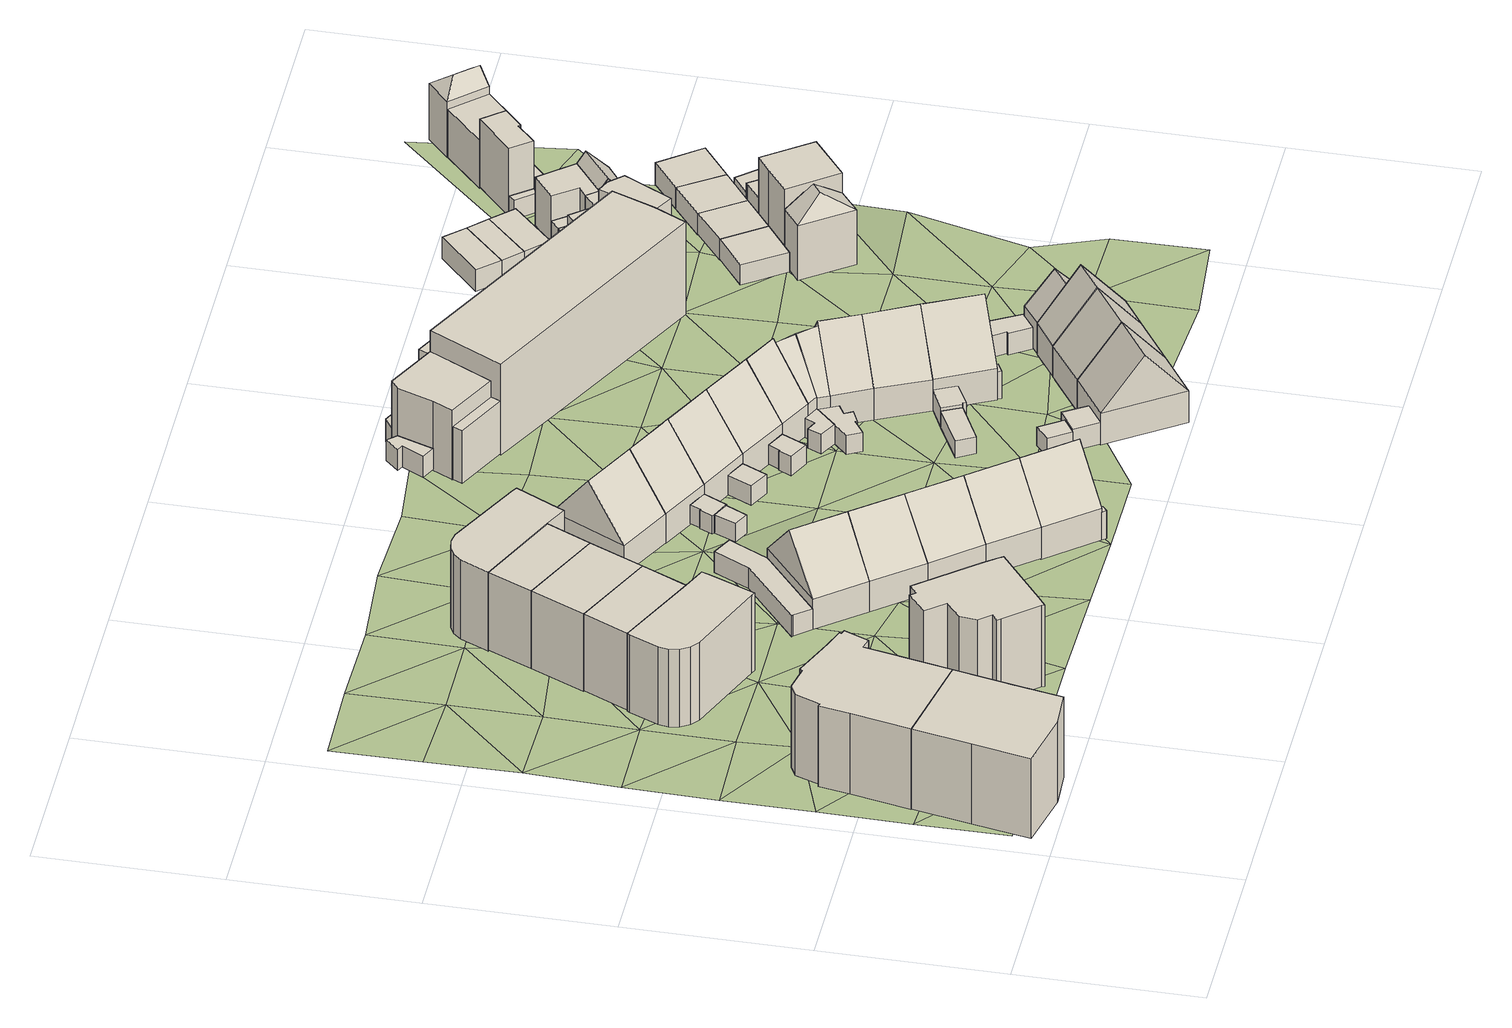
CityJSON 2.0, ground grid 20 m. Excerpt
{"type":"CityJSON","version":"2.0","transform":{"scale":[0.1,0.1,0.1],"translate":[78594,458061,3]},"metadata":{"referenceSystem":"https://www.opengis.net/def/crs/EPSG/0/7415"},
"CityObjects":{
"building1":{"type":"Building","attributes":{"roofType":"1000","AbsoluteEavesHeight":14.43,"AbsoluteRidgeHeight":14.43,"RelativeEavesHeight":9.98,"RelativeRidgeHeight":9.98},"geometry":[{"type":"Solid","lod":"2","boundaries":[[[[0,1,2,3]],[[1,4,5,2]],[[4,6,7,5]],[[6,8,9,7]],[[8,10,11,9]],[[10,12,13,11]],[[12,0,3,13]],[[12,10,8,6,4,1,0]],[[3,2,5,7,9,11,13]]]]}]},
"building2":{"type":"Building","attributes":{"roofType":"1000","AbsoluteEavesHeight":14.42,"AbsoluteRidgeHeight":14.42,"RelativeEavesHeight":10.15,"RelativeRidgeHeight":10.15},"geometry":[{"type":"Solid","lod":"2","boundaries":[[[[10,8,14,15]],[[8,16,17,14]],[[16,18,19,17]],[[18,20,21,19]],[[20,22,23,21]],[[22,24,25,23]],[[24,26,27,25]],[[26,28,29,27]],[[28,30,31,29]],[[30,32,33,31]],[[32,34,35,33]],[[34,36,37,35]],[[36,38,39,37]],[[38,40,41,39]],[[40,42,43,41]],[[42,10,15,43]],[[42,40,38,36,34,32,30,28,26,24,22,20,18,16,8,10]],[[15,14,17,19,21,23,25,27,29,31,33,35,37,39,41,43]]]]}]},
"building3":{"type":"Building","attributes":{"roofType":"1000","AbsoluteEavesHeight":13.99,"AbsoluteRidgeHeight":13.99,"RelativeEavesHeight":9.72,"RelativeRidgeHeight":9.72},"geometry":[{"type":"Solid","lod":"2","boundaries":[[[[44,45,46,47]],[[45,48,49,46]],[[48,50,51,49]],[[50,52,53,51]],[[52,54,55,53]],[[54,56,57,55]],[[56,58,59,57]],[[58,60,61,59]],[[60,62,63,61]],[[62,64,65,63]],[[64,66,67,65]],[[66,44,47,67]],[[66,64,62,60,58,56,54,52,50,48,45,44]],[[47,46,49,51,53,55,57,59,61,63,65,67]]]]}]},
"building4":{"type":"Building","attributes":{"roofType":"1000","AbsoluteEavesHeight":14.25,"AbsoluteRidgeHeight":14.25,"RelativeEavesHeight":10.14,"RelativeRidgeHeight":10.14},"geometry":[{"type":"Solid","lod":"2","boundaries":[[[[68,69,70,71]],[[69,72,73,70]],[[72,74,75,73]],[[74,76,77,75]],[[76,78,79,77]],[[78,80,81,79]],[[80,82,83,81]],[[82,84,85,83]],[[84,86,87,85]],[[86,88,89,87]],[[88,90,91,89]],[[90,92,93,91]],[[92,94,95,93]],[[94,96,97,95]],[[96,98,99,97]],[[98,68,71,99]],[[98,96,94,92,90,88,86,84,82,80,78,76,74,72,69,68]],[[71,70,73,75,77,79,81,83,85,87,89,91,93,95,97,99]]]]}]},
"building5":{"type":"Building","attributes":{"roofType":"1000","AbsoluteEavesHeight":13.99,"AbsoluteRidgeHeight":13.99,"RelativeEavesHeight":9.61,"RelativeRidgeHeight":9.61},"geometry":[{"type":"Solid","lod":"2","boundaries":[[[[64,62,100,101]],[[62,102,103,100]],[[102,104,105,103]],[[104,64,101,105]],[[104,102,62,64]],[[101,100,103,105]]]]}]},
"building6":{"type":"Building","attributes":{"roofType":"1000","AbsoluteEavesHeight":13.99,"AbsoluteRidgeHeight":13.99,"RelativeEavesHeight":9.65,"RelativeRidgeHeight":9.65},"geometry":[{"type":"Solid","lod":"2","boundaries":[[[[104,102,106,107]],[[102,108,109,106]],[[108,110,111,109]],[[110,104,107,111]],[[110,108,102,104]],[[107,106,109,111]]]]}]},
"building7":{"type":"Building","attributes":{"roofType":"1000","AbsoluteEavesHeight":13.99,"AbsoluteRidgeHeight":13.99,"RelativeEavesHeight":9.74,"RelativeRidgeHeight":9.74},"geometry":[{"type":"Solid","lod":"2","boundaries":[[[[110,108,109,111]],[[108,112,113,109]],[[112,114,115,113]],[[114,110,111,115]],[[114,112,108,110]],[[111,109,113,115]]]]}]},
"building8":{"type":"Building","children":["building8-1","building8-2"]},
"building8-1":{"type":"BuildingPart","attributes":{"roofType":"1000","AbsoluteEavesHeight":6.77,"AbsoluteRidgeHeight":6.77,"RelativeEavesHeight":2.58,"RelativeRidgeHeight":2.58},"parents":["building8"],"geometry":[{"type":"Solid","lod":"2","boundaries":[[[[116,117,118,119]],[[117,120,121,118]],[[120,122,123,121]],[[122,124,125,123]],[[124,126,127,125]],[[126,128,129,127]],[[128,116,119,129]],[[128,126,124,122,120,117,116]],[[119,118,121,123,125,127,129]]]]}]},
"building8-2":{"type":"BuildingPart","attributes":{"roofType":"1030","AbsoluteEavesHeight":7.97,"AbsoluteRidgeHeight":13.51,"RelativeEavesHeight":3.74,"RelativeRidgeHeight":9.28},"parents":["building8"],"geometry":[{"type":"Solid","lod":"2","boundaries":[[[[130,131,119,132]],[[131,133,129,119]],[[133,134,135,129]],[[134,130,132,135]],[[133,131,136]],[[130,134,137]],[[131,130,137,136]],[[134,133,136,137]],[[132,119,129,135]]]]}]},
"building9":{"type":"Building","attributes":{"roofType":"1000","AbsoluteEavesHeight":13.99,"AbsoluteRidgeHeight":13.99,"RelativeEavesHeight":9.88,"RelativeRidgeHeight":9.88},"geometry":[{"type":"Solid","lod":"2","boundaries":[[[[138,139,140,141]],[[139,114,142,140]],[[114,112,143,142]],[[112,144,145,143]],[[144,146,147,145]],[[146,148,149,147]],[[148,150,151,149]],[[150,152,153,151]],[[152,154,155,153]],[[154,156,157,155]],[[156,138,141,157]],[[156,154,152,150,148,146,144,112,114,139,138]],[[141,140,142,143,145,147,149,151,153,155,157]]]]}]},
"building10":{"type":"Building","attributes":{"roofType":"1030","AbsoluteEavesHeight":7.97,"AbsoluteRidgeHeight":13.51,"RelativeEavesHeight":3.79,"RelativeRidgeHeight":9.33},"geometry":[{"type":"Solid","lod":"2","boundaries":[[[[158,130,132,159]],[[130,134,135,132]],[[134,160,161,135]],[[160,158,159,161]],[[134,130,137]],[[158,160,162]],[[130,158,162,137]],[[160,134,137,162]],[[159,132,135,161]]]]}]},
"building11":{"type":"Building","children":["building11-1","building11-2"]},
"building11-1":{"type":"BuildingPart","attributes":{"roofType":"1030","AbsoluteEavesHeight":7.97,"AbsoluteRidgeHeight":13.51,"RelativeEavesHeight":3.86,"RelativeRidgeHeight":9.4},"parents":["building11"],"geometry":[{"type":"Solid","lod":"2","boundaries":[[[[163,158,164,165]],[[158,166,167,164]],[[166,168,169,167]],[[168,163,165,169]],[[166,158,162]],[[163,168,170]],[[158,163,170,162]],[[168,166,162,170]],[[165,164,167,169]]]]}]},
"building11-2":{"type":"BuildingPart","attributes":{"roofType":"1000","AbsoluteEavesHeight":6.58,"AbsoluteRidgeHeight":6.58,"RelativeEavesHeight":2.45,"RelativeRidgeHeight":2.45},"parents":["building11"],"geometry":[{"type":"Solid","lod":"2","boundaries":[[[[171,172,173,167]],[[172,174,175,173]],[[174,176,177,175]],[[176,171,167,177]],[[176,174,172,171]],[[167,173,175,177]]]]}]},
"building12":{"type":"Building","children":["building12-1","building12-2"]},
"building12-1":{"type":"BuildingPart","attributes":{"roofType":"1000","AbsoluteEavesHeight":6.9,"AbsoluteRidgeHeight":6.9,"RelativeEavesHeight":2.8,"RelativeRidgeHeight":2.8},"parents":["building12"],"geometry":[{"type":"Solid","lod":"2","boundaries":[[[[178,179,180,169]],[[179,181,182,180]],[[181,183,184,182]],[[183,178,169,184]],[[183,181,179,178]],[[169,180,182,184]]]]}]},
"building12-2":{"type":"BuildingPart","attributes":{"roofType":"1030","AbsoluteEavesHeight":7.97,"AbsoluteRidgeHeight":13.51,"RelativeEavesHeight":3.88,"RelativeRidgeHeight":9.43},"parents":["building12"],"geometry":[{"type":"Solid","lod":"2","boundaries":[[[[185,163,165,186]],[[163,168,169,165]],[[168,187,188,169]],[[187,185,186,188]],[[168,163,170]],[[185,187,189]],[[163,185,189,170]],[[187,168,170,189]],[[186,165,169,188]]]]}]},
"building13":{"type":"Building","children":["building13-1","building13-2","building13-3","building13-4"]},
"building13-1":{"type":"BuildingPart","attributes":{"roofType":"1000","AbsoluteEavesHeight":6.58,"AbsoluteRidgeHeight":6.58,"RelativeEavesHeight":2.51,"RelativeRidgeHeight":2.51},"parents":["building13"],"geometry":[{"type":"Solid","lod":"2","boundaries":[[[[190,191,192,188]],[[191,193,194,192]],[[193,195,196,194]],[[195,190,188,196]],[[195,193,191,190]],[[188,192,194,196]]]]}]},
"building13-2":{"type":"BuildingPart","attributes":{"roofType":"1000","AbsoluteEavesHeight":7.52,"AbsoluteRidgeHeight":7.52,"RelativeEavesHeight":3.49,"RelativeRidgeHeight":3.49},"parents":["building13"],"geometry":[{"type":"Solid","lod":"2","boundaries":[[[[197,198,199,200]],[[198,201,202,199]],[[201,203,204,202]],[[203,197,200,204]],[[203,201,198,197]],[[200,199,202,204]]]]}]},
"building13-3":{"type":"BuildingPart","attributes":{"roofType":"1000","AbsoluteEavesHeight":7.62,"AbsoluteRidgeHeight":7.62,"RelativeEavesHeight":3.59,"RelativeRidgeHeight":3.59},"parents":["building13"],"geometry":[{"type":"Solid","lod":"2","boundaries":[[[[205,206,207,208]],[[206,209,210,207]],[[209,211,212,210]],[[211,205,208,212]],[[211,209,206,205]],[[208,207,210,212]]]]}]},
"building13-4":{"type":"BuildingPart","attributes":{"roofType":"1030","AbsoluteEavesHeight":7.97,"AbsoluteRidgeHeight":13.51,"RelativeEavesHeight":3.93,"RelativeRidgeHeight":9.47},"parents":["building13"],"geometry":[{"type":"Solid","lod":"2","boundaries":[[[[213,185,214,204]],[[185,187,215,214]],[[187,216,212,215]],[[216,213,204,212]],[[187,185,189]],[[213,216,217]],[[185,213,217,189]],[[216,187,189,217]],[[204,214,215,212]]]]}]},
"building14":{"type":"Building","attributes":{"roofType":"1030","AbsoluteEavesHeight":7.64,"AbsoluteRidgeHeight":13.56,"RelativeEavesHeight":3.64,"RelativeRidgeHeight":9.57},"geometry":[{"type":"Solid","lod":"2","boundaries":[[[[218,219,220,221]],[[219,222,223,220]],[[222,224,225,223]],[[224,218,221,225]],[[222,219,226]],[[218,224,227]],[[219,218,227,226]],[[224,222,226,227]],[[221,220,223,225]]]]}]},
"building15":{"type":"Building","children":["building15-1","building15-2","building15-3"]},
"building15-1":{"type":"BuildingPart","attributes":{"roofType":"1030","AbsoluteEavesHeight":7.64,"AbsoluteRidgeHeight":13.56,"RelativeEavesHeight":3.71,"RelativeRidgeHeight":9.63},"parents":["building15"],"geometry":[{"type":"Solid","lod":"2","boundaries":[[[[228,218,229,230]],[[218,224,231,229]],[[224,232,233,231]],[[232,228,230,233]],[[224,218,227]],[[228,232,234]],[[218,228,234,227]],[[232,224,227,234]],[[230,229,231,233]]]]}]},
"building15-2":{"type":"BuildingPart","attributes":{"roofType":"1000","AbsoluteEavesHeight":6.4,"AbsoluteRidgeHeight":6.4,"RelativeEavesHeight":2.31,"RelativeRidgeHeight":2.31},"parents":["building15"],"geometry":[{"type":"Solid","lod":"2","boundaries":[[[[235,236,237,238]],[[236,239,240,237]],[[239,241,242,240]],[[241,243,244,242]],[[243,245,246,244]],[[245,247,248,246]],[[247,235,238,248]],[[247,245,243,241,239,236,235]],[[238,237,240,242,244,246,248]]]]}]},
"building15-3":{"type":"BuildingPart","attributes":{"roofType":"1000","AbsoluteEavesHeight":6.37,"AbsoluteRidgeHeight":6.37,"RelativeEavesHeight":2.27,"RelativeRidgeHeight":2.27},"parents":["building15"],"geometry":[{"type":"Solid","lod":"2","boundaries":[[[[249,250,251,252]],[[250,253,254,251]],[[253,239,240,254]],[[239,249,252,240]],[[239,253,250,249]],[[252,251,254,240]]]]}]},
"building16":{"type":"Building","children":["building16-1","building16-2"]},
"building16-1":{"type":"BuildingPart","attributes":{"roofType":"1000","AbsoluteEavesHeight":6.38,"AbsoluteRidgeHeight":6.38,"RelativeEavesHeight":2.36,"RelativeRidgeHeight":2.36},"parents":["building16"],"geometry":[{"type":"Solid","lod":"2","boundaries":[[[[255,256,257,258]],[[256,259,260,257]],[[259,261,262,260]],[[261,255,258,262]],[[261,259,256,255]],[[258,257,260,262]]]]}]},
"building16-2":{"type":"BuildingPart","attributes":{"roofType":"1030","AbsoluteEavesHeight":7.64,"AbsoluteRidgeHeight":13.56,"RelativeEavesHeight":3.75,"RelativeRidgeHeight":9.67},"parents":["building16"],"geometry":[{"type":"Solid","lod":"2","boundaries":[[[[232,263,264,233]],[[263,265,266,264]],[[265,228,230,266]],[[228,232,233,230]],[[265,263,267]],[[232,228,234]],[[263,232,234,267]],[[228,265,267,234]],[[233,264,266,230]]]]}]},
"building17":{"type":"Building","children":["building17-1","building17-2"]},
"building17-1":{"type":"BuildingPart","attributes":{"roofType":"1000","AbsoluteEavesHeight":6.28,"AbsoluteRidgeHeight":6.28,"RelativeEavesHeight":2.38,"RelativeRidgeHeight":2.38},"parents":["building17"],"geometry":[{"type":"Solid","lod":"2","boundaries":[[[[268,269,270,271]],[[269,272,273,270]],[[272,274,275,273]],[[274,276,277,275]],[[276,278,279,277]],[[278,268,271,279]],[[278,276,274,272,269,268]],[[271,270,273,275,277,279]]]]}]},
"building17-2":{"type":"BuildingPart","attributes":{"roofType":"1030","AbsoluteEavesHeight":7.64,"AbsoluteRidgeHeight":13.56,"RelativeEavesHeight":3.79,"RelativeRidgeHeight":9.72},"parents":["building17"],"geometry":[{"type":"Solid","lod":"2","boundaries":[[[[280,265,281,282]],[[265,263,283,281]],[[263,284,285,283]],[[284,280,282,285]],[[263,265,267]],[[280,284,286]],[[265,280,286,267]],[[284,263,267,286]],[[282,281,283,285]]]]}]},
"building18":{"type":"Building","children":["building18-1","building18-2","building18-3"]},
"building18-1":{"type":"BuildingPart","attributes":{"roofType":"1030","AbsoluteEavesHeight":7.64,"AbsoluteRidgeHeight":13.53,"RelativeEavesHeight":3.93,"RelativeRidgeHeight":9.82},"parents":["building18"],"geometry":[{"type":"Solid","lod":"2","boundaries":[[[[287,288,289,290]],[[288,291,292,289]],[[291,293,294,292]],[[293,287,290,294]],[[291,288,295]],[[287,293,296]],[[288,287,296,295]],[[293,291,295,296]],[[290,289,292,294]]]]}]},
"building18-2":{"type":"BuildingPart","attributes":{"roofType":"1000","AbsoluteEavesHeight":6.17,"AbsoluteRidgeHeight":6.17,"RelativeEavesHeight":2.27,"RelativeRidgeHeight":2.27},"parents":["building18"],"geometry":[{"type":"Solid","lod":"2","boundaries":[[[[297,298,299,300]],[[298,301,302,299]],[[301,303,304,302]],[[303,297,300,304]],[[303,301,298,297]],[[300,299,302,304]]]]}]},
"building18-3":{"type":"BuildingPart","attributes":{"roofType":"1010","AbsoluteEavesHeight":6.49,"AbsoluteRidgeHeight":6.49,"RelativeEavesHeight":2.66,"RelativeRidgeHeight":2.66},"parents":["building18"],"geometry":[{"type":"Solid","lod":"2","boundaries":[[[[305,306,307,308]],[[306,309,310,307]],[[309,311,312,310]],[[311,305,308,312]],[[311,309,306,305]],[[308,307,310,312]]]]}]},
"building19":{"type":"Building","children":["building19-1","building19-2","building19-3"]},
"building19-1":{"type":"BuildingPart","attributes":{"roofType":"1030","AbsoluteEavesHeight":7.64,"AbsoluteRidgeHeight":13.06,"RelativeEavesHeight":3.9,"RelativeRidgeHeight":9.32},"parents":["building19"],"geometry":[{"type":"Solid","lod":"2","boundaries":[[[[313,314,315,316]],[[314,317,318,315]],[[317,319,320,318]],[[319,313,316,320]],[[317,314,321]],[[313,319,322]],[[314,313,322,321]],[[319,317,321,322]],[[316,315,318,320]]]]}]},
"building19-2":{"type":"BuildingPart","attributes":{"roofType":"1030","AbsoluteEavesHeight":7.64,"AbsoluteRidgeHeight":13.56,"RelativeEavesHeight":3.86,"RelativeRidgeHeight":9.78},"parents":["building19"],"geometry":[{"type":"Solid","lod":"2","boundaries":[[[[319,280,282,323]],[[280,284,285,282]],[[284,324,325,285]],[[324,319,323,325]],[[284,280,286]],[[319,324,326]],[[280,319,326,286]],[[324,284,286,326]],[[323,282,285,325]]]]}]},
"building19-3":{"type":"BuildingPart","attributes":{"roofType":"1000","AbsoluteEavesHeight":6.19,"AbsoluteRidgeHeight":6.19,"RelativeEavesHeight":2.37,"RelativeRidgeHeight":2.37},"parents":["building19"],"geometry":[{"type":"Solid","lod":"2","boundaries":[[[[327,328,329,330]],[[328,331,332,329]],[[331,333,334,332]],[[333,335,336,334]],[[335,337,338,336]],[[337,327,330,338]],[[337,335,333,331,328,327]],[[330,329,332,334,336,338]]]]}]},
"building20":{"type":"Building","children":["building20-1","building20-2","building20-3"]},
"building20-1":{"type":"BuildingPart","attributes":{"roofType":"1030","AbsoluteEavesHeight":7.64,"AbsoluteRidgeHeight":13.06,"RelativeEavesHeight":3.92,"RelativeRidgeHeight":9.35},"parents":["building20"],"geometry":[{"type":"Solid","lod":"2","boundaries":[[[[339,340,341,342]],[[340,314,315,341]],[[314,343,344,315]],[[343,339,342,344]],[[314,340,321]],[[339,343,345]],[[340,339,345,321]],[[343,314,321,345]],[[342,341,315,344]]]]}]},
"building20-2":{"type":"BuildingPart","attributes":{"roofType":"1030","AbsoluteEavesHeight":7.64,"AbsoluteRidgeHeight":13.56,"RelativeEavesHeight":3.93,"RelativeRidgeHeight":9.86},"parents":["building20"],"geometry":[{"type":"Solid","lod":"2","boundaries":[[[[346,339,342,347]],[[339,348,349,342]],[[348,350,351,349]],[[350,346,347,351]],[[348,339,352]],[[346,350,353]],[[339,346,353,352]],[[350,348,352,353]],[[347,342,349,351]]]]}]},
"building20-3":{"type":"BuildingPart","attributes":{"roofType":"1000","AbsoluteEavesHeight":6.19,"AbsoluteRidgeHeight":6.19,"RelativeEavesHeight":2.38,"RelativeRidgeHeight":2.38},"parents":["building20"],"geometry":[{"type":"Solid","lod":"2","boundaries":[[[[354,355,356,357]],[[355,358,359,356]],[[358,360,361,359]],[[360,362,363,361]],[[362,364,365,363]],[[364,366,367,365]],[[366,368,369,367]],[[368,354,357,369]],[[368,366,364,362,360,358,355,354]],[[357,356,359,361,363,365,367,369]]]]}]},
"building21":{"type":"Building","children":["building21-1","building21-2","building21-3","building21-4","building21-5"]},
"building21-1":{"type":"BuildingPart","attributes":{"roofType":"1030","AbsoluteEavesHeight":7.64,"AbsoluteRidgeHeight":13.56,"RelativeEavesHeight":3.94,"RelativeRidgeHeight":9.87},"parents":["building21"],"geometry":[{"type":"Solid","lod":"2","boundaries":[[[[370,371,372,373]],[[371,374,375,372]],[[374,376,377,375]],[[376,370,373,377]],[[374,371,378]],[[370,376,379]],[[371,370,379,378]],[[376,374,378,379]],[[373,372,375,377]]]]}]},
"building21-2":{"type":"BuildingPart","attributes":{"roofType":"1000","AbsoluteEavesHeight":7.42,"AbsoluteRidgeHeight":7.42,"RelativeEavesHeight":3.71,"RelativeRidgeHeight":3.71},"parents":["building21"],"geometry":[{"type":"Solid","lod":"2","boundaries":[[[[380,381,382,383]],[[381,384,385,382]],[[384,386,387,385]],[[386,388,377,387]],[[388,380,383,377]],[[388,386,384,381,380]],[[383,382,385,387,377]]]]}]},
"building21-3":{"type":"BuildingPart","attributes":{"roofType":"1000","AbsoluteEavesHeight":5.87,"AbsoluteRidgeHeight":5.87,"RelativeEavesHeight":2.04,"RelativeRidgeHeight":2.04},"parents":["building21"],"geometry":[{"type":"Solid","lod":"2","boundaries":[[[[389,390,391,392]],[[390,393,394,391]],[[393,395,396,394]],[[395,389,392,396]],[[395,393,390,389]],[[392,391,394,396]]]]}]},
"building21-4":{"type":"BuildingPart","attributes":{"roofType":"1000","AbsoluteEavesHeight":6.27,"AbsoluteRidgeHeight":6.27,"RelativeEavesHeight":2.48,"RelativeRidgeHeight":2.48},"parents":["building21"],"geometry":[{"type":"Solid","lod":"2","boundaries":[[[[397,398,399,400]],[[398,401,402,399]],[[401,403,404,402]],[[403,405,392,404]],[[405,406,396,392]],[[406,397,400,396]],[[406,405,403,401,398,397]],[[400,399,402,404,392,396]]]]}]},
"building21-5":{"type":"BuildingPart","attributes":{"roofType":"1000","AbsoluteEavesHeight":7.21,"AbsoluteRidgeHeight":7.21,"RelativeEavesHeight":3.4,"RelativeRidgeHeight":3.4},"parents":["building21"],"geometry":[{"type":"Solid","lod":"2","boundaries":[[[[407,408,409,410]],[[408,411,412,409]],[[411,413,414,412]],[[413,407,410,414]],[[413,411,408,407]],[[410,409,412,414]]]]}]},
"building22":{"type":"Building","attributes":{"roofType":"1030","AbsoluteEavesHeight":7.64,"AbsoluteRidgeHeight":13.53,"RelativeEavesHeight":3.94,"RelativeRidgeHeight":9.82},"geometry":[{"type":"Solid","lod":"2","boundaries":[[[[415,287,290,416]],[[287,293,294,290]],[[293,417,418,294]],[[417,415,416,418]],[[293,287,296]],[[415,417,419]],[[287,415,419,296]],[[417,293,296,419]],[[416,290,294,418]]]]}]},
"building23":{"type":"Building","attributes":{"roofType":"1030","AbsoluteEavesHeight":7.64,"AbsoluteRidgeHeight":13.56,"RelativeEavesHeight":3.94,"RelativeRidgeHeight":9.87},"geometry":[{"type":"Solid","lod":"2","boundaries":[[[[420,346,347,421]],[[346,350,351,347]],[[350,374,375,351]],[[374,420,421,375]],[[350,346,353]],[[420,374,378]],[[346,420,378,353]],[[374,350,353,378]],[[421,347,351,375]]]]}]},
"building24":{"type":"Building","children":["building24-1","building24-2","building24-3"]},
"building24-1":{"type":"BuildingPart","attributes":{"roofType":"1000","AbsoluteEavesHeight":6.37,"AbsoluteRidgeHeight":6.37,"RelativeEavesHeight":2.64,"RelativeRidgeHeight":2.64},"parents":["building24"],"geometry":[{"type":"Solid","lod":"2","boundaries":[[[[422,423,424,425]],[[423,426,427,424]],[[426,428,429,427]],[[428,430,431,429]],[[430,432,433,431]],[[432,434,435,433]],[[434,436,437,435]],[[436,422,425,437]],[[436,434,432,430,428,426,423,422]],[[425,424,427,429,431,433,435,437]]]]}]},
"building24-2":{"type":"BuildingPart","attributes":{"roofType":"1030","AbsoluteEavesHeight":7.64,"AbsoluteRidgeHeight":13.53,"RelativeEavesHeight":3.94,"RelativeRidgeHeight":9.83},"parents":["building24"],"geometry":[{"type":"Solid","lod":"2","boundaries":[[[[438,415,416,439]],[[415,417,418,416]],[[417,440,441,418]],[[440,438,439,441]],[[417,415,419]],[[438,440,442]],[[415,438,442,419]],[[440,417,419,442]],[[439,416,418,441]]]]}]},
"building24-3":{"type":"BuildingPart","attributes":{"roofType":"1030","AbsoluteEavesHeight":7.64,"AbsoluteRidgeHeight":11.33,"RelativeEavesHeight":3.89,"RelativeRidgeHeight":7.58},"parents":["building24"],"geometry":[{"type":"Solid","lod":"2","boundaries":[[[[443,444,445,446]],[[444,440,447,445]],[[440,448,449,447]],[[448,443,446,449]],[[440,444,450]],[[443,448,451]],[[444,443,451,450]],[[448,440,450,451]],[[446,445,447,449]]]]}]},
"building25":{"type":"Building","children":["building25-1","building25-2","building25-3","building25-4","building25-5","building25-6","building25-7"]},
"building25-1":{"type":"BuildingPart","attributes":{"roofType":"1000","AbsoluteEavesHeight":15.12,"AbsoluteRidgeHeight":15.12,"RelativeEavesHeight":11.57,"RelativeRidgeHeight":11.57},"parents":["building25"],"geometry":[{"type":"Solid","lod":"2","boundaries":[[[[452,453,454,455]],[[453,456,457,454]],[[456,458,459,457]],[[458,460,461,459]],[[460,452,455,461]],[[460,458,456,453,452]],[[455,454,457,459,461]]]]}]},
"building25-2":{"type":"BuildingPart","attributes":{"roofType":"1000","AbsoluteEavesHeight":12.12,"AbsoluteRidgeHeight":12.12,"RelativeEavesHeight":8.57,"RelativeRidgeHeight":8.57},"parents":["building25"],"geometry":[{"type":"Solid","lod":"2","boundaries":[[[[462,463,464,465]],[[463,466,467,464]],[[466,468,455,467]],[[468,469,461,455]],[[469,462,465,461]],[[469,468,466,463,462]],[[465,464,467,455,461]]]]}]},
"building25-3":{"type":"BuildingPart","attributes":{"roofType":"1000","AbsoluteEavesHeight":14.71,"AbsoluteRidgeHeight":14.71,"RelativeEavesHeight":11.29,"RelativeRidgeHeight":11.29},"parents":["building25"],"geometry":[{"type":"Solid","lod":"2","boundaries":[[[[470,471,472,473]],[[471,474,475,472]],[[474,476,477,475]],[[476,478,479,477]],[[478,470,473,479]],[[478,476,474,471,470]],[[473,472,475,477,479]]]]}]},
"building25-4":{"type":"BuildingPart","attributes":{"roofType":"1000","AbsoluteEavesHeight":6.62,"AbsoluteRidgeHeight":6.62,"RelativeEavesHeight":2.65,"RelativeRidgeHeight":2.65},"parents":["building25"],"geometry":[{"type":"Solid","lod":"2","boundaries":[[[[480,481,482,483]],[[481,484,485,482]],[[484,486,487,485]],[[486,488,489,487]],[[488,490,491,489]],[[490,480,483,491]],[[490,488,486,484,481,480]],[[483,482,485,487,489,491]]]]}]},
"building25-5":{"type":"BuildingPart","attributes":{"roofType":"1000","AbsoluteEavesHeight":12.52,"AbsoluteRidgeHeight":12.52,"RelativeEavesHeight":8.67,"RelativeRidgeHeight":8.67},"parents":["building25"],"geometry":[{"type":"Solid","lod":"2","boundaries":[[[[492,493,494,495]],[[493,496,497,494]],[[496,498,499,497]],[[498,500,501,499]],[[500,502,503,501]],[[502,492,495,503]],[[502,500,498,496,493,492]],[[495,494,497,499,501,503]]]]}]},
"building25-6":{"type":"BuildingPart","attributes":{"roofType":"1000","AbsoluteEavesHeight":6.62,"AbsoluteRidgeHeight":6.62,"RelativeEavesHeight":2.85,"RelativeRidgeHeight":2.85},"parents":["building25"],"geometry":[{"type":"Solid","lod":"2","boundaries":[[[[504,505,506,507]],[[505,508,495,506]],[[508,509,503,495]],[[509,504,507,503]],[[509,508,505,504]],[[507,506,495,503]]]]}]},
"building25-7":{"type":"BuildingPart","attributes":{"roofType":"1000","AbsoluteEavesHeight":10.52,"AbsoluteRidgeHeight":10.52,"RelativeEavesHeight":6.59,"RelativeRidgeHeight":6.59},"parents":["building25"],"geometry":[{"type":"Solid","lod":"2","boundaries":[[[[510,511,512,513]],[[511,514,515,512]],[[514,516,517,515]],[[516,510,513,517]],[[516,514,511,510]],[[513,512,515,517]]]]}]},
"building26":{"type":"Building","attributes":{"roofType":"1000","AbsoluteEavesHeight":6.03,"AbsoluteRidgeHeight":6.03,"RelativeEavesHeight":2.51,"RelativeRidgeHeight":2.51},"geometry":[{"type":"Solid","lod":"2","boundaries":[[[[518,519,520,521]],[[519,522,523,520]],[[522,524,525,523]],[[524,518,521,525]],[[524,522,519,518]],[[521,520,523,525]]]]}]},
"building27":{"type":"Building","attributes":{"roofType":"1000","AbsoluteEavesHeight":6.28,"AbsoluteRidgeHeight":6.28,"RelativeEavesHeight":2.63,"RelativeRidgeHeight":2.63},"geometry":[{"type":"Solid","lod":"2","boundaries":[[[[526,527,528,529]],[[527,530,531,528]],[[530,532,533,531]],[[532,526,529,533]],[[532,530,527,526]],[[529,528,531,533]]]]}]},
"building28":{"type":"Building","attributes":{"roofType":"1000","AbsoluteEavesHeight":6.28,"AbsoluteRidgeHeight":6.28,"RelativeEavesHeight":2.71,"RelativeRidgeHeight":2.71},"geometry":[{"type":"Solid","lod":"2","boundaries":[[[[534,526,529,535]],[[526,532,533,529]],[[532,536,537,533]],[[536,534,535,537]],[[536,532,526,534]],[[535,529,533,537]]]]}]},
"building29":{"type":"Building","children":["building29-1","building29-2","building29-3"]},
"building29-1":{"type":"BuildingPart","attributes":{"roofType":"1000","AbsoluteEavesHeight":9.43,"AbsoluteRidgeHeight":9.43,"RelativeEavesHeight":6.08,"RelativeRidgeHeight":6.08},"parents":["building29"],"geometry":[{"type":"Solid","lod":"2","boundaries":[[[[538,539,540,541]],[[539,542,543,540]],[[542,544,545,543]],[[544,546,547,545]],[[546,548,549,547]],[[548,538,541,549]],[[548,546,544,542,539,538]],[[541,540,543,545,547,549]]]]}]},
"building29-2":{"type":"BuildingPart","attributes":{"roofType":"1030","AbsoluteEavesHeight":8.49,"AbsoluteRidgeHeight":10.64,"RelativeEavesHeight":5.15,"RelativeRidgeHeight":7.29},"parents":["building29"],"geometry":[{"type":"Solid","lod":"2","boundaries":[[[[544,542,543,545]],[[542,550,551,543]],[[550,552,553,551]],[[552,544,545,553]],[[550,542,554]],[[544,552,555]],[[542,544,555,554]],[[552,550,554,555]],[[545,543,551,553]]]]}]},
"building29-3":{"type":"BuildingPart","attributes":{"roofType":"1000","AbsoluteEavesHeight":6.33,"AbsoluteRidgeHeight":6.33,"RelativeEavesHeight":2.97,"RelativeRidgeHeight":2.97},"parents":["building29"],"geometry":[{"type":"Solid","lod":"2","boundaries":[[[[556,557,558,559]],[[557,560,561,558]],[[560,562,563,561]],[[562,556,559,563]],[[562,560,557,556]],[[559,558,561,563]]]]}]},
"building30":{"type":"Building","attributes":{"roofType":"1000","AbsoluteEavesHeight":6.28,"AbsoluteRidgeHeight":6.28,"RelativeEavesHeight":2.8,"RelativeRidgeHeight":2.8},"geometry":[{"type":"Solid","lod":"2","boundaries":[[[[564,534,565,566]],[[534,536,567,565]],[[536,568,569,567]],[[568,564,566,569]],[[568,536,534,564]],[[566,565,567,569]]]]}]},
"building31":{"type":"Building","attributes":{"roofType":"1000","AbsoluteEavesHeight":6.03,"AbsoluteRidgeHeight":6.03,"RelativeEavesHeight":2.63,"RelativeRidgeHeight":2.63},"geometry":[{"type":"Solid","lod":"2","boundaries":[[[[570,518,571,572]],[[518,524,573,571]],[[524,574,575,573]],[[574,570,572,575]],[[574,524,518,570]],[[572,571,573,575]]]]}]},
"building32":{"type":"Building","children":["building32-1","building32-2","building32-3","building32-4"]},
"building32-1":{"type":"BuildingPart","attributes":{"roofType":"1130","AbsoluteEavesHeight":10.46,"AbsoluteRidgeHeight":12.65,"RelativeEavesHeight":6.74,"RelativeRidgeHeight":8.94},"parents":["building32"],"geometry":[{"type":"Solid","lod":"2","boundaries":[[[[576,577,578,579]],[[577,580,581,578]],[[580,582,583,581]],[[582,576,579,583]],[[580,577,584]],[[576,582,585]],[[577,576,585,584]],[[582,580,584,585]],[[579,578,581,583]]]]}]},
"building32-2":{"type":"BuildingPart","attributes":{"roofType":"1000","AbsoluteEavesHeight":7.86,"AbsoluteRidgeHeight":7.86,"RelativeEavesHeight":4.38,"RelativeRidgeHeight":4.38},"parents":["building32"],"geometry":[{"type":"Solid","lod":"2","boundaries":[[[[586,587,588,589]],[[587,590,591,588]],[[590,592,593,591]],[[592,594,595,593]],[[594,586,589,595]],[[594,592,590,587,586]],[[589,588,591,593,595]]]]}]},
"building32-3":{"type":"BuildingPart","attributes":{"roofType":"1000","AbsoluteEavesHeight":6.69,"AbsoluteRidgeHeight":6.69,"RelativeEavesHeight":3.29,"RelativeRidgeHeight":3.29},"parents":["building32"],"geometry":[{"type":"Solid","lod":"2","boundaries":[[[[596,597,598,599]],[[597,600,601,598]],[[600,602,603,601]],[[602,604,605,603]],[[604,606,607,605]],[[606,596,599,607]],[[606,604,602,600,597,596]],[[599,598,601,603,605,607]]]]}]},
"building32-4":{"type":"BuildingPart","attributes":{"roofType":"1000","AbsoluteEavesHeight":12.96,"AbsoluteRidgeHeight":12.96,"RelativeEavesHeight":9.4,"RelativeRidgeHeight":9.4},"parents":["building32"],"geometry":[{"type":"Solid","lod":"2","boundaries":[[[[608,609,610,611]],[[609,612,613,610]],[[612,614,615,613]],[[614,616,617,615]],[[616,608,611,617]],[[616,614,612,609,608]],[[611,610,613,615,617]]]]}]},
"building33":{"type":"Building","children":["building33-1","building33-2","building33-3"]},
"building33-1":{"type":"BuildingPart","attributes":{"roofType":"1000","AbsoluteEavesHeight":6.33,"AbsoluteRidgeHeight":6.33,"RelativeEavesHeight":2.97,"RelativeRidgeHeight":2.97},"parents":["building33"],"geometry":[{"type":"Solid","lod":"2","boundaries":[[[[556,618,619,559]],[[618,620,621,619]],[[620,557,558,621]],[[557,556,559,558]],[[557,620,618,556]],[[559,619,621,558]]]]}]},
"building33-2":{"type":"BuildingPart","attributes":{"roofType":"1030","AbsoluteEavesHeight":8.49,"AbsoluteRidgeHeight":10.64,"RelativeEavesHeight":5.2,"RelativeRidgeHeight":7.34},"parents":["building33"],"geometry":[{"type":"Solid","lod":"2","boundaries":[[[[622,550,551,623]],[[550,542,543,551]],[[542,624,625,543]],[[624,622,623,625]],[[542,550,554]],[[622,624,626]],[[550,622,626,554]],[[624,542,554,626]],[[623,551,543,625]]]]}]},
"building33-3":{"type":"BuildingPart","attributes":{"roofType":"1000","AbsoluteEavesHeight":9.43,"AbsoluteRidgeHeight":9.43,"RelativeEavesHeight":6.08,"RelativeRidgeHeight":6.08},"parents":["building33"],"geometry":[{"type":"Solid","lod":"2","boundaries":[[[[627,628,629,630]],[[628,631,632,629]],[[631,624,625,632]],[[624,542,543,625]],[[542,539,540,543]],[[539,627,630,540]],[[539,542,624,631,628,627]],[[630,629,632,625,543,540]]]]}]},
"building34":{"type":"Building","attributes":{"roofType":"1000","AbsoluteEavesHeight":6.03,"AbsoluteRidgeHeight":6.03,"RelativeEavesHeight":2.69,"RelativeRidgeHeight":2.69},"geometry":[{"type":"Solid","lod":"2","boundaries":[[[[570,574,633,634]],[[574,635,636,633]],[[635,637,638,636]],[[637,570,634,638]],[[637,635,574,570]],[[634,633,636,638]]]]}]},
"building35":{"type":"Building","attributes":{"roofType":"1000","AbsoluteEavesHeight":6.03,"AbsoluteRidgeHeight":6.03,"RelativeEavesHeight":2.74,"RelativeRidgeHeight":2.74},"geometry":[{"type":"Solid","lod":"2","boundaries":[[[[639,637,638,640]],[[637,635,636,638]],[[635,641,642,636]],[[641,639,640,642]],[[641,635,637,639]],[[640,638,636,642]]]]}]},
"building36":{"type":"Building","children":["building36-1","building36-2","building36-3","building36-4","building36-5","building36-6"]},
"building36-1":{"type":"BuildingPart","attributes":{"roofType":"1130","AbsoluteEavesHeight":10.09,"AbsoluteRidgeHeight":11.65,"RelativeEavesHeight":6.97,"RelativeRidgeHeight":8.53},"parents":["building36"],"geometry":[{"type":"Solid","lod":"2","boundaries":[[[[643,644,645,646]],[[644,647,648,645]],[[647,649,650,648]],[[649,643,646,650]],[[647,644,651]],[[643,649,652]],[[644,643,652,651]],[[649,647,651,652]],[[646,645,648,650]]]]}]},
"building36-2":{"type":"BuildingPart","attributes":{"roofType":"1000","AbsoluteEavesHeight":5.89,"AbsoluteRidgeHeight":5.89,"RelativeEavesHeight":2.38,"RelativeRidgeHeight":2.38},"parents":["building36"],"geometry":[{"type":"Solid","lod":"2","boundaries":[[[[653,654,655,656]],[[654,657,658,655]],[[657,659,660,658]],[[659,653,656,660]],[[659,657,654,653]],[[656,655,658,660]]]]}]},
"building36-3":{"type":"BuildingPart","attributes":{"roofType":"1000","AbsoluteEavesHeight":11.89,"AbsoluteRidgeHeight":11.89,"RelativeEavesHeight":8.53,"RelativeRidgeHeight":8.53},"parents":["building36"],"geometry":[{"type":"Solid","lod":"2","boundaries":[[[[661,662,663,664]],[[662,665,666,663]],[[665,667,668,666]],[[667,669,670,668]],[[669,671,672,670]],[[671,661,664,672]],[[671,669,667,665,662,661]],[[664,663,666,668,670,672]]]]}]},
"building36-4":{"type":"BuildingPart","attributes":{"roofType":"1000","AbsoluteEavesHeight":7.89,"AbsoluteRidgeHeight":7.89,"RelativeEavesHeight":4.6,"RelativeRidgeHeight":4.6},"parents":["building36"],"geometry":[{"type":"Solid","lod":"2","boundaries":[[[[673,674,675,676]],[[674,677,678,675]],[[677,679,680,678]],[[679,681,682,680]],[[681,673,676,682]],[[681,679,677,674,673]],[[676,675,678,680,682]]]]}]},
"building36-5":{"type":"BuildingPart","attributes":{"roofType":"1000","AbsoluteEavesHeight":9.19,"AbsoluteRidgeHeight":9.19,"RelativeEavesHeight":6.03,"RelativeRidgeHeight":6.03},"parents":["building36"],"geometry":[{"type":"Solid","lod":"2","boundaries":[[[[683,684,685,686]],[[684,687,688,685]],[[687,689,690,688]],[[689,691,692,690]],[[691,693,694,692]],[[693,683,686,694]],[[693,691,689,687,684,683]],[[686,685,688,690,692,694]]]]}]},
"building36-6":{"type":"BuildingPart","attributes":{"roofType":"1000","AbsoluteEavesHeight":5.79,"AbsoluteRidgeHeight":5.79,"RelativeEavesHeight":2.41,"RelativeRidgeHeight":2.41},"parents":["building36"],"geometry":[{"type":"Solid","lod":"2","boundaries":[[[[695,696,697,698]],[[696,699,700,697]],[[699,701,702,700]],[[701,703,704,702]],[[703,705,666,704]],[[705,706,707,666]],[[706,695,698,707]],[[706,705,703,701,699,696,695]],[[698,697,700,702,704,666,707]]]]}]},
"terrain1":{"type":"TINRelief","geometry":[{"type":"CompositeSurface","lod":"2","boundaries":[[[708,709,710]],[[711,708,712]],[[713,711,714]],[[708,710,712]],[[715,713,716]],[[711,712,714]],[[713,714,716]],[[717,715,718]],[[712,710,719]],[[715,716,718]],[[714,712,720]],[[712,719,721]],[[722,717,723]],[[717,718,724]],[[716,714,725]],[[712,721,720]],[[726,722,723]],[[717,724,723]],[[718,716,725]],[[721,719,727]],[[714,720,725]],[[726,723,728]],[[724,718,729]],[[720,721,730]],[[721,727,731]],[[718,725,732]],[[723,724,733]],[[725,720,730]],[[721,731,730]],[[718,732,729]],[[728,723,733]],[[724,729,733]],[[732,725,734]],[[731,727,735]],[[725,730,734]],[[728,733,736]],[[730,731,737]],[[732,734,738]],[[729,732,739]],[[734,730,737]],[[731,735,740]],[[731,740,737]],[[732,738,739]],[[733,729,741]],[[736,733,741]],[[729,739,741]],[[734,737,742]],[[738,734,743]],[[740,735,744]],[[739,738,743]],[[737,740,745]],[[736,741,746]],[[734,742,743]],[[741,739,747]],[[742,737,745]],[[740,744,748]],[[739,743,747]],[[740,748,745]],[[746,741,749]],[[741,747,749]],[[743,742,750]],[[742,745,750]],[[748,744,751]],[[746,749,752]],[[747,743,753]],[[744,754,751]],[[743,750,755]],[[749,747,753]],[[745,748,756]],[[743,755,753]],[[750,745,756]],[[748,751,756]],[[752,749,757]],[[755,750,758]],[[749,753,759]],[[751,754,760]],[[750,756,758]],[[749,759,757]],[[753,755,761]],[[756,751,762]],[[751,760,763]],[[755,758,764]],[[758,756,765]],[[759,753,766]],[[751,763,762]],[[755,764,761]],[[757,759,766]],[[756,762,765]],[[753,761,766]],[[763,760,767]],[[758,765,768]],[[764,758,768]],[[757,766,769]],[[762,763,770]],[[763,767,770]],[[761,764,771]],[[766,761,771]],[[765,762,772]],[[764,768,771]],[[762,770,773]],[[768,765,772]],[[769,766,774]],[[762,773,772]],[[766,771,775]],[[770,767,776]],[[766,775,774]],[[771,768,777]],[[767,778,776]],[[768,772,779]],[[773,770,780]],[[768,779,777]],[[770,776,780]],[[772,773,781]],[[775,771,782]],[[771,777,782]],[[779,772,783]],[[773,780,781]],[[776,778,784]],[[774,775,785]],[[777,779,783]],[[772,781,783]],[[775,782,785]],[[780,776,786]],[[776,784,787]],[[776,787,786]],[[782,777,788]],[[777,783,789]],[[781,780,790]],[[785,782,788]],[[777,789,788]],[[780,786,790]],[[783,781,791]],[[785,788,792]],[[781,790,791]],[[789,783,793]],[[783,791,793]],[[788,789,794]],[[792,788,794]],[[789,793,794]],[[792,794,795]],[[792,795,796]]]}]}
},
"vertices":[
[116,9,114],[74,7,114],[74,7,14],[116,9,14],[9,21,114],[9,21,14],[21,84,114],[21,84,14],[34,148,114],[34,148,14],[139,127,114],[139,127,14],[126,63,114],[126,63,14],
[34,148,13],[139,127,13],[47,213,114],[47,213,13],[53,247,114],[53,247,13],[57,246,114],[57,246,13],[67,273,114],[67,273,13],[80,280,114],[80,280,13],[108,274,114],[108,274,13],[110,277,114],[110,277,13],[153,259,114],[153,259,13],[177,250,114],[177,250,13],[176,248,114],[176,248,13],[181,246,114],[181,246,13],[170,219,114],[170,219,13],[158,222,114],[158,222,13],[152,192,114],[152,192,13],
[251,398,110],[230,347,110],[230,347,13],[251,398,13],[225,349,110],[225,349,13],[138,385,110],[138,385,13],[129,392,110],[129,392,13],[123,402,110],[123,402,13],[121,413,110],[121,413,13],[123,424,110],[123,424,13],[137,456,110],[137,456,13],[139,459,110],[139,459,13],[229,417,110],[229,417,13],[254,406,110],[254,406,13],
[331,119,113],[334,114,113],[334,114,11],[331,119,11],[275,67,113],[275,67,11],[263,58,113],[263,58,11],[262,61,113],[262,61,11],[232,96,113],[232,96,11],[229,100,113],[229,100,11],[237,106,113],[237,106,11],[226,119,113],[226,119,11],[228,138,113],[228,138,11],[247,154,113],[247,154,11],[230,175,113],[230,175,11],[253,194,113],[253,194,11],[258,188,113],[258,188,11],[268,196,113],[268,196,11],[320,133,113],[320,133,11],
[139,459,14],[229,417,14],[162,508,110],[162,508,14],[252,466,110],[252,466,14],
[162,508,13],[252,466,13],[189,567,110],[189,567,13],[279,525,110],[279,525,13],
[211,615,110],[211,615,13],[302,573,110],[302,573,13],
[309,304,38],[295,321,38],[295,321,12],[309,304,12],[293,322,38],[293,322,12],[363,380,38],[363,380,12],[383,419,38],[383,419,12],[405,408,38],[405,408,12],[383,365,38],[383,365,12],
[349,254,50],[309,304,50],[349,254,12],[383,365,50],[424,314,50],[424,314,12],[346,335,105],[387,284,105],
[330,568,110],[327,561,110],[327,561,11],[330,568,11],[302,573,11],[211,615,11],[226,646,110],[226,646,11],[233,655,110],[233,655,11],[243,660,110],[243,660,11],[255,662,110],[255,662,11],[266,660,110],[266,660,11],[349,618,110],[349,618,11],[354,615,110],[354,615,11],
[390,203,50],[390,203,12],[464,264,50],[464,264,12],[427,234,105],
[432,152,50],[390,203,11],[432,152,11],[465,264,50],[465,264,11],[506,212,50],[506,212,11],[469,182,105],
[465,264,36],[488,282,36],[488,282,11],[502,264,36],[502,264,11],[479,245,36],[479,245,11],
[506,212,39],[529,231,39],[529,231,11],[545,211,39],[545,211,11],[522,192,39],[522,192,11],
[471,103,50],[471,103,11],[546,163,50],[546,163,11],[508,133,105],
[546,163,36],[569,182,36],[569,182,11],[584,162,36],[584,162,11],[561,144,36],[561,144,11],
[520,55,45],[524,51,45],[524,51,10],[520,55,10],[518,46,45],[518,46,10],[514,50,45],[514,50,10],
[592,106,46],[583,98,46],[583,98,10],[592,106,10],[579,102,46],[579,102,10],[589,110,46],[589,110,10],
[514,50,50],[471,103,10],[546,163,10],[589,110,50],[551,80,105],
[424,477,46],[364,507,46],[364,507,10],[424,477,10],[406,589,46],[406,589,10],[465,559,46],[465,559,10],[385,548,106],[445,518,106],
[480,449,46],[424,477,9],[480,449,9],[465,559,9],[521,531,46],[521,531,9],[501,490,106],
[480,449,34],[467,423,34],[467,423,11],[480,449,11],[448,432,34],[448,432,11],[446,434,34],[446,434,11],[453,448,34],[453,448,11],[454,447,34],[454,447,11],[459,459,34],[459,459,11],
[466,424,34],[454,400,34],[454,400,11],[466,424,11],[438,408,34],[438,408,11],
[524,394,34],[502,405,34],[502,405,10],[524,394,10],[515,432,34],[515,432,10],[537,421,34],[537,421,10],
[578,503,46],[578,503,9],[537,421,46],[537,421,9],[557,462,106],
[594,392,33],[581,365,33],[581,365,9],[594,392,9],[559,376,33],[559,376,9],[566,390,33],[566,390,9],[567,389,33],[567,389,9],[574,402,33],[574,402,9],
[594,392,46],[537,421,8],[594,392,8],[578,503,8],[634,474,46],[634,474,8],[614,433,106],
[777,38,46],[727,4,46],[727,4,7],[777,38,7],[673,83,46],[673,83,7],[723,117,46],[723,117,7],[700,43,105],[750,77,105],
[656,108,32],[640,131,32],[640,131,9],[656,108,9],[657,145,32],[657,145,9],[674,120,32],[674,120,9],
[673,83,35],[656,108,35],[656,108,8],[673,83,8],[682,125,35],[682,125,8],[698,100,35],[698,100,8],
[673,450,46],[701,422,46],[701,422,7],[673,450,7],[644,367,46],[644,367,7],[631,373,46],[631,373,7],[672,394,101],[652,412,101],
[631,373,8],[675,454,46],[675,454,8],[653,413,106],
[644,367,32],[621,344,32],[621,344,8],[644,367,8],[602,354,32],[602,354,8],[609,369,32],[609,369,8],[620,364,32],[620,364,8],[626,376,32],[626,376,8],
[649,354,46],[643,366,46],[643,366,7],[649,354,7],[728,394,46],[728,394,7],[689,374,101],
[669,314,46],[669,314,7],[732,395,46],[732,395,7],[752,355,46],[752,355,7],[690,375,106],[710,334,106],
[643,366,32],[653,346,32],[653,346,8],[643,366,8],[641,339,32],[641,339,8],[646,330,32],[646,330,8],[631,323,32],[631,323,8],[630,325,32],[630,325,8],[614,314,32],[614,314,8],[606,329,32],[606,329,8],
[726,199,46],[696,259,46],[696,259,7],[726,199,7],[779,301,46],[779,301,7],[809,242,46],[809,242,7],[738,280,106],[767,220,106],
[809,240,44],[811,237,44],[811,237,7],[809,240,7],[807,235,44],[807,235,7],[805,240,44],[805,240,7],[809,242,44],
[678,225,29],[633,202,29],[633,202,8],[678,225,8],[622,221,29],[622,221,8],[668,245,29],[668,245,8],
[696,259,33],[708,236,33],[708,236,8],[696,259,8],[682,222,33],[682,222,8],[680,225,33],[680,225,8],[678,225,33],[668,245,33],
[726,199,42],[737,205,42],[737,205,8],[726,199,8],[739,201,42],[739,201,8],[728,195,42],[728,195,8],
[828,73,46],[828,73,7],[774,152,46],[774,152,7],[801,112,105],
[695,259,46],[695,259,7],
[833,193,34],[816,181,34],[816,181,7],[833,193,7],[801,203,34],[801,203,7],[803,205,34],[803,205,7],[794,218,34],[794,218,7],[816,229,34],[816,229,7],[841,185,34],[841,185,7],[839,184,34],[839,184,7],
[862,96,46],[862,96,7],[808,175,46],[808,175,7],[835,136,105],
[871,138,46],[845,121,46],[845,121,8],[871,138,8],[808,175,8],[833,193,46],[833,193,8],[827,148,83],[852,166,83],
[842,615,121],[824,569,121],[824,569,5],[842,615,5],[806,533,121],[806,533,5],[538,668,121],[538,668,5],[579,748,121],[579,748,5],
[585,761,91],[847,629,91],[847,629,5],[585,761,5],[847,630,91],[847,630,5],[842,615,91],[579,748,91],
[847,630,117],[861,624,117],[861,624,4],[847,630,4],[875,609,117],[875,609,4],[847,556,117],[847,556,4],[824,569,117],[824,569,4],
[498,729,36],[483,736,36],[483,736,10],[498,729,10],[496,760,36],[496,760,10],[489,763,36],[489,763,10],[503,778,36],[503,778,10],[512,768,36],[512,768,10],
[579,748,95],[543,679,95],[543,679,8],[579,748,8],[487,707,95],[487,707,8],[498,729,95],[498,729,8],[512,768,95],[512,768,8],[523,776,95],[523,776,8],
[537,785,36],[585,761,36],[585,761,8],[537,785,8],[579,748,36],[523,776,36],
[538,668,75],[482,696,75],[482,696,9],[538,668,9],[487,707,75],[487,707,9],[543,679,75],[543,679,9],
[934,474,30],[895,445,30],[895,445,5],[934,474,5],[865,489,30],[865,489,5],[903,518,30],[903,518,5],
[822,724,33],[801,746,33],[801,746,6],[822,724,6],[848,790,33],[848,790,6],[868,769,33],[868,769,6],
[841,705,33],[841,705,6],[887,750,33],[887,750,6],
[888,642,64],[904,655,64],[904,655,3],[888,642,3],[914,643,64],[914,643,3],[872,610,64],[872,610,3],[842,645,64],[842,645,3],[868,666,64],[868,666,3],
[936,615,46],[936,615,3],[896,583,46],[896,583,3],[920,635,76],[879,602,76],
[885,679,33],[904,655,33],[904,655,4],[885,679,4],[888,642,33],[888,642,4],[868,666,33],[868,666,4],
[863,682,33],[841,705,5],[863,682,5],[887,750,5],[909,727,33],[909,727,5],
[972,503,30],[934,474,4],[972,503,4],[903,518,4],[941,548,30],[941,548,4],
[944,401,75],[919,381,75],[919,381,7],[944,401,7],[881,434,75],[881,434,7],[906,452,75],[906,452,7],[912,417,97],[925,427,97],
[1012,454,49],[990,437,49],[990,437,5],[1012,454,5],[953,488,49],[953,488,5],[972,503,49],[972,503,5],[975,505,49],[975,505,5],
[997,522,37],[1028,486,37],[1028,486,4],[997,522,4],[1038,473,37],[1038,473,4],[1021,461,37],[1021,461,4],[1012,454,37],[1012,454,4],[975,505,37],[975,505,4],
[990,437,100],[944,401,100],[944,401,6],[990,437,6],[906,452,100],[906,452,6],[934,474,100],[934,474,6],[953,488,100],[953,488,6],
[896,688,33],[896,688,4],[915,663,33],[915,663,4],
[978,646,46],[978,646,3],[954,674,64],[954,674,3],[961,666,76],
[915,663,64],[896,688,64],[896,688,3],[915,663,3],[924,710,64],[924,710,3],
[941,548,3],[972,503,3],[979,578,30],[979,578,3],[1010,532,30],[1010,532,3],
[1049,562,30],[1049,562,3],[1015,606,30],[1015,606,3],
[1053,783,71],[1020,819,71],[1020,819,1],[1053,783,1],[1046,843,71],[1046,843,1],[1079,807,71],[1079,807,1],[1045,818,86],[1066,795,86],
[950,717,29],[944,712,29],[944,712,5],[950,717,5],[927,732,29],[927,732,5],[933,739,29],[933,739,5],
[975,777,89],[994,754,89],[994,754,4],[975,777,4],[973,735,89],[973,735,4],[971,737,89],[971,737,4],[950,717,89],[950,717,4],[933,739,89],[933,739,4],
[994,754,49],[1007,765,49],[1007,765,3],[994,754,3],[1018,751,49],[1018,751,3],[997,731,49],[997,731,3],[985,747,49],[985,747,3],
[1007,765,62],[994,754,62],[994,754,2],[1007,765,2],[975,777,62],[975,777,2],[1020,819,62],[1020,819,2],[1053,783,62],[1053,783,2],[1018,751,62],[1018,751,2],
[997,731,28],[957,694,28],[957,694,4],[997,731,4],[954,698,28],[954,698,4],[948,705,28],[948,705,4],[979,729,28],[979,729,4],[973,735,28],[985,747,28],[985,747,4],
[9,141,14],[8,40,15],[135,32,15],[10,241,14],[154,133,15],[10,339,14],[112,277,14],[10,439,15],[110,342,13],[11,540,18],[109,440,14],[211,43,14],[208,241,12],[210,138,14],[9,641,18],[110,638,15],[111,539,14],[211,340,13],[11,739,16],[294,43,13],[109,741,15],[224,551,14],[311,241,12],[320,140,11],[242,430,14],[209,639,13],[310,340,13],[414,42,10],[211,740,13],[370,228,12],[299,439,13],[311,539,13],[405,139,11],[307,643,11],[411,341,14],[416,437,11],[509,40,10],[508,240,11],[312,748,11],[389,552,11],[540,169,12],[409,639,11],[510,339,10],[611,139,10],[414,744,11],[513,544,9],[609,39,11],[508,438,11],[608,240,9],[493,752,11],[608,340,9],[509,633,9],[689,85,8],[610,539,8],[713,225,8],[709,145,9],[637,478,8],[671,320,8],[607,637,8],[809,38,7],[711,440,7],[618,751,7],[798,159,9],[711,538,7],[811,343,7],[818,247,7],[712,739,7],[735,684,8],[913,144,7],[807,536,6],[911,31,7],[810,440,6],[909,241,7],[910,342,7],[814,651,7],[893,447,8],[1012,40,7],[808,739,7],[979,217,8],[1009,141,8],[893,653,4],[911,540,4],[1010,348,10],[1016,431,7],[910,740,6],[1017,530,3],[1011,641,3],[1058,693,2],[1037,866,1]
]}
